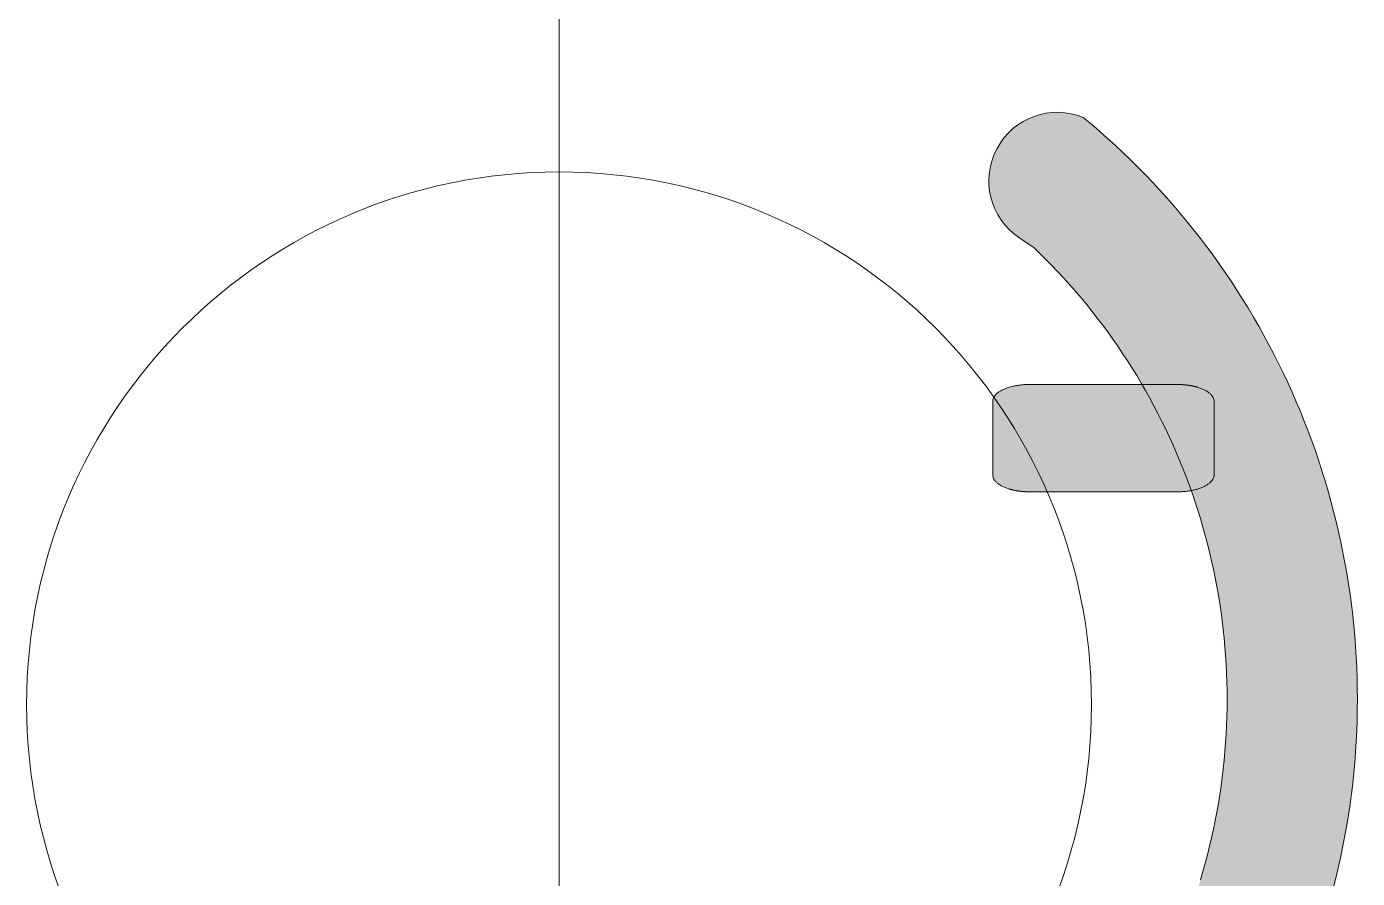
# Model space of a CAD drawing. Header units: metres. Extents: x 512 to 829, y -209 to 245.
# Drawn here: x 728.729 to 729.24, y -78.041 to -77.714 of the extents above; entities that cross this region are included whole.
import ezdxf

# ---------------------------------------------------------------- set-up
doc = ezdxf.new("R2010")
doc.units = ezdxf.units.M
doc.header["$LTSCALE"] = 0.508
doc.layers.add('None', color=7, linetype='Continuous', lineweight=5)

msp = doc.modelspace()

# ---------------------------------------------------------------- hatches: boundary and pattern name
at = {"layer": 'None', "linetype": 'Continuous', "lineweight": 0}
h = msp.add_hatch(color=253, dxfattribs=at)
edge = h.paths.add_edge_path()
edge.add_arc((729.1245898182174, -77.77331993848247), 0.02631001257015486, 151.7176080550718, 235.6582726372454, ccw=False)
edge.add_arc((729.1245866397264, -77.77332192253186), 0.02630815379662796, 67.76075311907522, 151.7105229499708, ccw=False)
edge.add_line((729.1345436158067, -77.74897079147968), (729.1376486158067, -77.75157179147969))
edge.add_line((729.1376486158067, -77.7515717914797), (729.1407176158067, -77.75421579147971))
edge.add_line((729.1407176158067, -77.75421579147962), (729.1437466158067, -77.75690079147962))
edge.add_line((729.1437466158067, -77.75690079147967), (729.1467326158066, -77.75962279147966))
edge.add_line((729.1467326158066, -77.75962279147961), (729.1496896158067, -77.76239279147961))
edge.add_line((729.1496896158067, -77.76239279147967), (729.1526066158067, -77.76520579147967))
edge.add_line((729.1526066158067, -77.76520579147962), (729.1554786158067, -77.76805279147962))
edge.add_line((729.1554786158067, -77.7680527914797), (729.1583156158067, -77.77094479147969))
edge.add_line((729.1583156158067, -77.77094479147968), (729.1611086158067, -77.77387379147967))
edge.add_line((729.1611086158066, -77.77387379147967), (729.1638566158066, -77.77683579147967))
edge.add_line((729.1638566158067, -77.7768357914797), (729.1665706158067, -77.7798447914797))
edge.add_line((729.1665706158067, -77.77984479147972), (729.1692426158066, -77.7828927914797))
edge.add_line((729.1692426158066, -77.78289279147964), (729.1718656158066, -77.78596879147963))
edge.add_line((729.1718656158066, -77.7859687914796), (729.1744476158066, -77.78908579147961))
edge.add_line((729.1744476158067, -77.78908579147969), (729.1769886158066, -77.79224079147971))
edge.add_line((729.1769886158066, -77.79224079147968), (729.1794856158066, -77.79543279147968))
edge.add_line((729.1794856158067, -77.7954327914797), (729.1819306158067, -77.7986497914797))
edge.add_line((729.1819306158067, -77.79864979147965), (729.1843366158066, -77.80190679147964))
edge.add_line((729.1843366158066, -77.80190679147961), (729.1866976158066, -77.80520079147962))
edge.add_line((729.1866976158067, -77.8052007914797), (729.1890126158066, -77.8085257914797))
edge.add_line((729.1890126158066, -77.80852579147961), (729.1912776158066, -77.8118817914796))
edge.add_line((729.1912776158067, -77.81188179147966), (729.1934946158067, -77.81526479147966))
edge.add_line((729.1934946158067, -77.81526479147965), (729.1956656158067, -77.81868079147966))
edge.add_line((729.1956656158067, -77.81868079147966), (729.1977866158066, -77.82212179147966))
edge.add_line((729.1977866158066, -77.82212179147962), (729.1998656158066, -77.82560479147962))
edge.add_line((729.1998656158066, -77.82560479147969), (729.2018896158066, -77.82910679147969))
edge.add_line((729.2018896158066, -77.8291067914796), (729.2038686158066, -77.8326407914796))
edge.add_line((729.2038686158066, -77.83264079147966), (729.2057976158067, -77.83620679147967))
edge.add_line((729.2057976158067, -77.83620679147964), (729.2076716158067, -77.83978679147964))
edge.add_line((729.2076716158067, -77.8397867914797), (729.2094966158066, -77.84339479147968))
edge.add_line((729.2094966158066, -77.84339479147968), (729.2112756158066, -77.8470367914797))
edge.add_line((729.2112756158067, -77.8470367914797), (729.2130016158067, -77.8507017914797))
edge.add_line((729.2130016158067, -77.85070179147965), (729.2146756158066, -77.85438579147966))
edge.add_line((729.2146756158066, -77.85438579147967), (729.2162956158066, -77.85809179147967))
edge.add_line((729.2162956158066, -77.85809179147964), (729.2178656158067, -77.86181979147963))
edge.add_line((729.2178656158067, -77.86181979147966), (729.2193876158067, -77.86558179147966))
edge.add_line((729.2193876158067, -77.86558179147971), (729.2208526158067, -77.8693567914797))
edge.add_line((729.2208526158066, -77.86935679147962), (729.2222636158066, -77.87314579147963))
edge.add_line((729.2222636158067, -77.87314579147971), (729.2236246158067, -77.87696279147971))
edge.add_line((729.2236246158067, -77.87696279147963), (729.2249316158067, -77.88079679147964))
edge.add_line((729.2249316158067, -77.88079679147961), (729.2261806158067, -77.88463979147961))
edge.add_line((729.2261806158067, -77.88463979147969), (729.2273816158067, -77.88851079147969))
edge.add_line((729.2273816158066, -77.88851079147969), (729.2285246158066, -77.89239479147969))
edge.add_line((729.2285246158067, -77.89239479147966), (729.2296146158067, -77.89629079147966))
edge.add_line((729.2296146158067, -77.89629079147971), (729.2306506158067, -77.90020979147971))
edge.add_line((729.2306506158067, -77.90020979147971), (729.2316296158067, -77.90413079147972))
edge.add_line((729.2316296158067, -77.9041307914797), (729.2325546158067, -77.9080697914797))
edge.add_line((729.2325546158066, -77.90806979147965), (729.2334266158066, -77.91202879147966))
edge.add_line((729.2334266158067, -77.91202879147966), (729.2342396158067, -77.91598779147967))
edge.add_line((729.2342396158067, -77.91598779147967), (729.2349996158067, -77.91996379147966))
edge.add_line((729.2349996158066, -77.91996379147963), (729.2357046158066, -77.92395779147964))
edge.add_line((729.2357046158066, -77.92395779147967), (729.2363516158066, -77.92794979147966))
edge.add_line((729.2363516158066, -77.9279497914797), (729.2369446158066, -77.9319567914797))
edge.add_line((729.2369446158067, -77.9319567914797), (729.2374796158067, -77.93596679147971))
edge.add_line((729.2374796158067, -77.9359667914797), (729.2379606158067, -77.93999079147969))
edge.add_line((729.2379606158066, -77.93999079147966), (729.2383836158066, -77.94401979147966))
edge.add_line((729.2383836158067, -77.94401979147972), (729.2387516158067, -77.94804879147972))
edge.add_line((729.2387516158067, -77.94804879147966), (729.2390616158067, -77.95208179147966))
edge.add_line((729.2390616158067, -77.95208179147971), (729.2393166158067, -77.9561267914797))
edge.add_line((729.2393166158066, -77.95612679147962), (729.2395136158066, -77.96017379147963))
edge.add_line((729.2395136158067, -77.96017379147963), (729.2396546158067, -77.96420779147962))
edge.add_line((729.2396546158067, -77.96420779147968), (729.2397406158067, -77.96825779147969))
edge.add_line((729.2397406158067, -77.96825779147969), (729.2397686158067, -77.97230879147968))
edge.add_line((729.2397686158066, -77.97230879147969), (729.2397406158066, -77.9763597914797))
edge.add_line((729.2397406158067, -77.9763597914797), (729.2396546158067, -77.98040879147969))
edge.add_line((729.2396546158067, -77.9804087914797), (729.2395136158067, -77.9844437914797))
edge.add_line((729.2395136158067, -77.98444379147963), (729.2393166158067, -77.98849079147965))
edge.add_line((729.2393166158066, -77.98849079147965), (729.2390616158066, -77.99253379147964))
edge.add_line((729.2390616158067, -77.99253379147967), (729.2387516158067, -77.99656879147967))
edge.add_line((729.2387516158067, -77.99656879147972), (729.2383836158067, -78.00059779147972))
edge.add_line((729.2383836158067, -78.00059779147966), (729.2379606158067, -78.00462379147967))
edge.add_line((729.2379606158066, -78.00462379147973), (729.2374806158066, -78.00864979147971))
edge.add_line((729.2374806158067, -78.00864979147968), (729.2369436158067, -78.0126637914797))
edge.add_line((729.2369436158067, -78.01266379147967), (729.2363526158067, -78.01665879147967))
edge.add_line((729.2363526158067, -78.0166587914797), (729.2357056158068, -78.0206557914797))
edge.add_line((729.2357056158066, -78.02065579147973), (729.2349996158066, -78.02465279147972))
edge.add_line((729.2349996158066, -78.02465279147964), (729.2342396158066, -78.02862979147966))
edge.add_line((729.2342396158067, -78.02862979147972), (729.2334256158067, -78.03258979147971))
edge.add_line((729.2334256158067, -78.03258979147961), (729.2325566158067, -78.03653879147961))
edge.add_line((729.2325566158066, -78.03653879147964), (729.2316306158067, -78.04048679147962))
edge.add_line((729.2316306158067, -78.04048679147968), (729.2306486158067, -78.04441579147968))
edge.add_line((729.2306486158067, -78.04441579147965), (729.2296146158067, -78.04832579147966))
edge.add_line((729.2296146158067, -78.04832579147967), (729.2285246158067, -78.05222179147968))
edge.add_line((729.2285246158067, -78.05222179147972), (729.2273816158067, -78.05610579147972))
edge.add_line((729.2273816158066, -78.0561057914797), (729.2261806158066, -78.0599767914797))
edge.add_line((729.2261806158067, -78.0599767914797), (729.2249316158067, -78.0638197914797))
edge.add_line((729.2249316158067, -78.06381979147966), (729.2236246158067, -78.06765379147967))
edge.add_line((729.2236246158067, -78.06765379147964), (729.2222656158067, -78.07146679147964))
edge.add_line((729.2222656158067, -78.07146679147968), (729.2208536158067, -78.07525979147968))
edge.add_line((729.2208536158066, -78.07525979147965), (729.2193856158066, -78.07903979147966))
edge.add_line((729.2193856158067, -78.07903979147966), (729.2178686158067, -78.08278879147966))
edge.add_line((729.2178686158067, -78.08278879147963), (729.2163006158066, -78.08651479147963))
edge.add_line((729.2163006158066, -78.08651479147966), (729.2146776158066, -78.09022679147967))
edge.add_line((729.2146776158066, -78.09022679147972), (729.2130036158067, -78.09391079147971))
edge.add_line((729.2130036158067, -78.09391079147963), (729.2112776158067, -78.09757579147964))
edge.add_line((729.2112776158067, -78.0975757914797), (729.2094976158066, -78.10121879147971))
edge.add_line((729.2094976158066, -78.10121879147971), (729.2076756158067, -78.1048227914797))
edge.add_line((729.2076756158067, -78.1048227914797), (729.2057956158067, -78.1084147914797))
edge.add_line((729.2057956158067, -78.10841479147973), (729.2038636158067, -78.11198279147973))
edge.add_line((729.2038636158067, -78.1119827914797), (729.2018896158066, -78.11550879147968))
edge.add_line((729.2018896158066, -78.11550879147967), (729.1998686158066, -78.11900479147968))
edge.add_line((729.1998686158066, -78.11900479147971), (729.1977906158066, -78.1224877914797))
edge.add_line((729.1977906158066, -78.12248779147967), (729.1956666158067, -78.12593479147966))
edge.add_line((729.1956666158067, -78.12593479147961), (729.1934956158067, -78.12935079147961))
edge.add_line((729.1934956158067, -78.12935079147962), (729.1912756158067, -78.13273879147962))
edge.add_line((729.1912756158067, -78.13273879147971), (729.1890096158068, -78.13609379147972))
edge.add_line((729.1890096158066, -78.13609379147965), (729.1866986158067, -78.13941279147964))
edge.add_line((729.1866986158067, -78.13941279147969), (729.1843416158067, -78.14270179147968))
edge.add_line((729.1843416158067, -78.14270179147968), (729.1819366158068, -78.1459587914797))
edge.add_line((729.1819366158066, -78.14595879147964), (729.1794886158067, -78.14917979147964))
edge.add_line((729.1794886158067, -78.1491797914797), (729.1769886158066, -78.1523757914797))
edge.add_line((729.1769886158066, -78.1523757914797), (729.1744516158067, -78.1555247914797))
edge.add_line((729.1744516158067, -78.1555247914797), (729.1718726158067, -78.1586387914797))
edge.add_line((729.1718726158067, -78.15863879147969), (729.1692426158068, -78.16172379147969))
edge.add_line((729.1692426158066, -78.16172379147963), (729.1665746158067, -78.16476679147964))
edge.add_line((729.1665746158067, -78.16476679147968), (729.1638636158067, -78.16777179147967))
edge.add_line((729.1638636158067, -78.16777179147971), (729.1611106158067, -78.17073979147972))
edge.add_line((729.1611106158067, -78.17073979147972), (729.1583166158067, -78.17366979147971))
edge.add_line((729.1583166158066, -78.17366979147971), (729.1554796158066, -78.17656179147971))
edge.add_line((729.1554796158066, -78.17656179147968), (729.1526076158066, -78.17940879147969))
edge.add_line((729.1526076158067, -78.17940879147966), (729.1496906158067, -78.18222179147966))
edge.add_line((729.1496906158067, -78.18222179147972), (729.1467336158066, -78.18499179147972))
edge.add_line((729.1467336158066, -78.18499179147966), (729.1437516158067, -78.18771079147966))
edge.add_line((729.1437516158067, -78.18771079147962), (729.1407196158067, -78.19039879147962))
edge.add_line((729.1407196158067, -78.19039879147965), (729.1376476158067, -78.19304479147965))
edge.add_line((729.1376476158066, -78.19304479147968), (729.1345496158066, -78.19563979147968))
edge.add_arc((729.1245922515816, -78.17128974235288), 0.02630729926823645, -151.71219724950163, -67.75907881953901, ccw=False)
edge.add_arc((729.1245924662817, -78.17128982811039), 0.02630744768849696, 124.33670262318171, 208.287416684488, ccw=False)
edge.add_line((729.1097536158067, -78.14956679147963), (729.1157246158067, -78.14618479147961))
edge.add_line((729.1157246158067, -78.14618479147964), (729.1150106158067, -78.14619679147964))
edge.add_line((729.1150106158067, -78.14619679147961), (729.1152436158067, -78.1459787914796))
edge.add_line((729.1152436158067, -78.1459787914797), (729.1176516158066, -78.14365679147971))
edge.add_line((729.1176516158066, -78.14365679147966), (729.1200306158066, -78.14129779147966))
edge.add_line((729.1200306158066, -78.1412977914797), (729.1223756158066, -78.13890779147968))
edge.add_line((729.1223756158066, -78.13890779147971), (729.1246876158066, -78.13648379147972))
edge.add_line((729.1246876158067, -78.13648379147969), (729.1269706158067, -78.1340227914797))
edge.add_line((729.1269706158066, -78.13402279147965), (729.1292126158066, -78.13153779147964))
edge.add_line((729.1292126158066, -78.13153779147967), (729.1314176158066, -78.12902179147967))
edge.add_line((729.1314176158066, -78.12902179147966), (729.1335916158066, -78.12647179147967))
edge.add_line((729.1335916158066, -78.12647179147973), (729.1357276158066, -78.12389279147973))
edge.add_line((729.1357276158067, -78.12389279147965), (729.1378276158067, -78.12128679147965))
edge.add_line((729.1378276158067, -78.12128679147963), (729.1398916158067, -78.11864779147962))
edge.add_line((729.1398916158066, -78.1186477914797), (729.1419196158066, -78.1159797914797))
edge.add_line((729.1419196158066, -78.11597979147973), (729.1439076158066, -78.11328779147972))
edge.add_line((729.1439076158067, -78.1132877914797), (729.1458596158067, -78.1105637914797))
edge.add_line((729.1458596158067, -78.11056379147965), (729.1477736158067, -78.10781379147966))
edge.add_line((729.1477736158066, -78.10781379147966), (729.1496456158067, -78.10504279147966))
edge.add_line((729.1496456158067, -78.10504279147972), (729.1514836158067, -78.10223779147971))
edge.add_line((729.1514836158067, -78.10223779147964), (729.1532816158067, -78.09940879147965))
edge.add_line((729.1532816158067, -78.09940879147962), (729.1550356158067, -78.09656279147961))
edge.add_line((729.1550356158067, -78.09656279147964), (729.1567536158067, -78.09368279147965))
edge.add_line((729.1567536158067, -78.09368279147964), (729.1584296158067, -78.09078279147963))
edge.add_line((729.1584296158067, -78.09078279147968), (729.1600636158066, -78.08786479147967))
edge.add_line((729.1600636158066, -78.08786479147966), (729.1616596158066, -78.08491679147967))
edge.add_line((729.1616596158067, -78.08491679147971), (729.1632126158066, -78.08194979147973))
edge.add_line((729.1632126158066, -78.0819497914797), (729.1647226158066, -78.0789637914797))
edge.add_line((729.1647226158067, -78.07896379147962), (729.1661956158067, -78.07594779147962))
edge.add_line((729.1661956158066, -78.07594779147962), (729.1676236158066, -78.07291579147962))
edge.add_line((729.1676236158066, -78.07291579147966), (729.1690086158067, -78.06986779147967))
edge.add_line((729.1690086158067, -78.06986779147962), (729.1703496158067, -78.06680179147962))
edge.add_line((729.1703496158067, -78.06680179147963), (729.1716486158067, -78.06371379147964))
edge.add_line((729.1716486158067, -78.0637137914797), (729.1729046158067, -78.06061079147969))
edge.add_line((729.1729046158066, -78.06061079147969), (729.1741176158066, -78.05748679147968))
edge.add_line((729.1741176158066, -78.05748679147962), (729.1752846158066, -78.05435079147962))
edge.add_line((729.1752846158066, -78.05435079147969), (729.1764106158066, -78.05119279147969))
edge.add_line((729.1764106158066, -78.0511927914797), (729.1774906158066, -78.0480247914797))
edge.add_line((729.1774906158066, -78.04802479147963), (729.1785256158066, -78.04484079147964))
edge.add_line((729.1785256158066, -78.04484079147971), (729.1795186158066, -78.04163879147971))
edge.add_line((729.1795186158066, -78.04163879147961), (729.1804636158066, -78.03842779147962))
edge.add_line((729.1804636158066, -78.03842779147965), (729.1813676158066, -78.03519779147965))
edge.add_line((729.1813676158067, -78.03519779147962), (729.1822236158067, -78.03196179147962))
edge.add_line((729.1822236158066, -78.03196179147972), (729.1830346158066, -78.02871579147973))
edge.add_line((729.1830346158067, -78.02871579147961), (729.1837986158067, -78.0254567914796))
edge.add_line((729.1837986158066, -78.02545679147966), (729.1845196158066, -78.02218279147966))
edge.add_line((729.1845196158067, -78.02218279147962), (729.1851936158067, -78.0189027914796))
edge.add_line((729.1851936158066, -78.0189027914796), (729.1858226158066, -78.01561179147961))
edge.add_line((729.1858226158066, -78.01561179147961), (729.1864056158066, -78.01231179147962))
edge.add_line((729.1864056158066, -78.01231179147965), (729.1869406158066, -78.00900479147964))
edge.add_line((729.1869406158066, -78.0090047914797), (729.1874316158066, -78.0056897914797))
edge.add_line((729.1874316158066, -78.00568979147965), (729.1878746158067, -78.00237479147965))
edge.add_line((729.1878746158067, -78.00237479147961), (729.1882706158067, -77.99905179147962))
edge.add_line((729.1882706158067, -77.9990517914797), (729.1886216158067, -77.99571079147972))
edge.add_line((729.1886216158067, -77.99571079147972), (729.1889266158067, -77.99237979147972))
edge.add_line((729.1889266158066, -77.99237979147972), (729.1891826158067, -77.98904479147971))
edge.add_line((729.1891826158067, -77.98904479147961), (729.1893936158067, -77.98570179147961))
edge.add_line((729.1893936158067, -77.98570179147964), (729.1895556158067, -77.98235479147965))
edge.add_line((729.1895556158066, -77.98235479147968), (729.1896736158067, -77.9790047914797))
edge.add_line((729.1896736158067, -77.97900479147972), (729.1897446158067, -77.97565579147972))
edge.add_line((729.1897446158066, -77.97565579147965), (729.1897676158067, -77.97230879147965))
edge.add_line((729.1897676158067, -77.97230879147969), (729.1897446158066, -77.9689617914797))
edge.add_line((729.1897446158066, -77.96896179147961), (729.1896736158066, -77.9656117914796))
edge.add_line((729.1896736158067, -77.96561179147966), (729.1895556158066, -77.96226279147966))
edge.add_line((729.1895556158066, -77.9622627914797), (729.1893936158066, -77.95891579147971))
edge.add_line((729.1893936158067, -77.95891579147963), (729.1891826158067, -77.95557079147963))
edge.add_line((729.1891826158067, -77.95557079147966), (729.1889266158066, -77.95223879147966))
edge.add_line((729.1889266158066, -77.95223879147966), (729.1886216158066, -77.94890479147966))
edge.add_line((729.1886216158067, -77.94890479147966), (729.1882716158067, -77.94556879147967))
edge.add_line((729.1882716158067, -77.94556879147967), (729.1878736158067, -77.94224079147966))
edge.add_line((729.1878736158067, -77.94224079147966), (729.1874306158066, -77.93892279147965))
edge.add_line((729.1874306158066, -77.93892279147963), (729.1869406158066, -77.93560979147964))
edge.add_line((729.1869406158066, -77.93560979147969), (729.1864046158066, -77.9323037914797))
edge.add_line((729.1864046158066, -77.93230379147963), (729.1858226158066, -77.92900379147963))
edge.add_line((729.1858226158066, -77.92900379147966), (729.1851926158066, -77.92571079147964))
edge.add_line((729.1851926158066, -77.92571079147967), (729.1845206158066, -77.92243579147967))
edge.add_line((729.1845206158067, -77.92243579147964), (729.1837996158067, -77.91916279147964))
edge.add_line((729.1837996158067, -77.91916279147972), (729.1830336158067, -77.91590279147971))
edge.add_line((729.1830336158066, -77.91590279147965), (729.1822236158066, -77.91265579147966))
edge.add_line((729.1822236158066, -77.91265579147966), (729.1813666158066, -77.90941679147966))
edge.add_line((729.1813666158066, -77.90941679147966), (729.1804636158066, -77.90618879147965))
edge.add_line((729.1804636158066, -77.90618879147962), (729.1795186158066, -77.90297779147963))
edge.add_line((729.1795186158066, -77.90297779147966), (729.1785256158066, -77.89977579147966))
edge.add_line((729.1785256158066, -77.89977579147967), (729.1774906158066, -77.89659179147968))
edge.add_line((729.1774906158066, -77.89659179147964), (729.1764116158066, -77.89342679147963))
edge.add_line((729.1764116158066, -77.89342679147967), (729.1752856158066, -77.89026779147967))
edge.add_line((729.1752856158066, -77.89026779147969), (729.1741156158066, -77.88712679147969))
edge.add_line((729.1741156158066, -77.88712679147966), (729.1729036158066, -77.88400379147967))
edge.add_line((729.1729036158067, -77.8840037914797), (729.1716476158067, -77.88089979147969))
edge.add_line((729.1716476158067, -77.88089979147969), (729.1703466158067, -77.8778087914797))
edge.add_line((729.1703466158067, -77.87780879147965), (729.1690056158067, -77.87474279147966))
edge.add_line((729.1690056158067, -77.87474279147966), (729.1676216158066, -77.87169679147966))
edge.add_line((729.1676216158066, -77.87169679147962), (729.1661926158066, -77.86866179147961))
edge.add_line((729.1661926158066, -77.86866179147967), (729.1647226158066, -77.86565279147966))
edge.add_line((729.1647226158067, -77.86565279147965), (729.1632116158066, -77.86266579147966))
edge.add_line((729.1632116158066, -77.86266579147969), (729.1616576158066, -77.85969679147969))
edge.add_line((729.1616576158067, -77.85969679147968), (729.1600646158067, -77.85675179147967))
edge.add_line((729.1600646158066, -77.85675179147961), (729.1584296158067, -77.85383279147962))
edge.add_line((729.1584296158067, -77.8538327914797), (729.1567516158067, -77.8509287914797))
edge.add_line((729.1567516158067, -77.85092879147965), (729.1550356158067, -77.84805479147965))
edge.add_line((729.1550356158067, -77.84805479147963), (729.1532826158067, -77.84520979147962))
edge.add_line((729.1532826158067, -77.84520979147965), (729.1514836158067, -77.84237879147966))
edge.add_line((729.1514836158067, -77.84237879147963), (729.1496436158067, -77.83957179147963))
edge.add_line((729.1496436158067, -77.83957179147967), (729.1477716158066, -77.83679779147967))
edge.add_line((729.1477716158066, -77.83679779147963), (729.1458596158067, -77.83405079147963))
edge.add_line((729.1458596158067, -77.83405079147963), (729.1439066158067, -77.83132679147963))
edge.add_line((729.1439066158067, -77.83132679147968), (729.1419166158067, -77.82863279147969))
edge.add_line((729.1419166158066, -77.82863279147966), (729.1398886158066, -77.82596479147966))
edge.add_line((729.1398886158066, -77.82596479147969), (729.1378256158066, -77.82332679147969))
edge.add_line((729.1378256158066, -77.82332679147964), (729.1357226158066, -77.82071679147964))
edge.add_line((729.1357226158067, -77.82071679147964), (729.1335886158067, -77.81813979147964))
edge.add_line((729.1335886158066, -77.81813979147967), (729.1314186158066, -77.81559579147967))
edge.add_line((729.1314186158066, -77.81559579147961), (729.1292056158067, -77.81307079147962))
edge.add_line((729.1292056158067, -77.81307079147962), (729.1269636158066, -77.81058479147961))
edge.add_line((729.1269636158066, -77.81058479147964), (729.1246866158066, -77.80813079147964))
edge.add_line((729.1246866158067, -77.8081307914797), (729.1223746158067, -77.80570679147971))
edge.add_line((729.1223746158066, -77.80570679147968), (729.1200296158066, -77.80331679147969))
edge.add_line((729.1200296158066, -77.80331679147969), (729.1176506158066, -77.80095779147968))
edge.add_line((729.1176506158066, -77.80095779147962), (729.1156956158067, -77.79907279147963))
edge.add_line((729.1156956158067, -77.7990727914796), (729.1097476158067, -77.7950437914796))
edge.add_line((729.1097476158067, -77.79504379147966), (729.1097476158067, -77.79504379147966))
for color, points in [(9, [(729.1353446158066, -77.75964079147968), (729.1368328970567, -77.76150114304221), (729.1382977408067, -77.76333219772971), (729.1397391470566, -77.76513395554218), (729.1411571158067, -77.76690641647963), (729.1425516470566, -77.76864958054216), (729.1439227408066, -77.77036344772966), (729.1452703970567, -77.77204801804214), (729.1465946158066, -77.7737032914797), (729.1478953970567, -77.77532926804213), (729.1491727408066, -77.77692594772964), (729.1504266470566, -77.77849333054212), (729.1516571158066, -77.78003141647969), (729.1528641470567, -77.78154020554211), (729.1540477408066, -77.78301969772963), (729.1552078970567, -77.78446989304211), (729.1563446158067, -77.78589079147969), (729.1574578970567, -77.78728239304212), (729.1585477408066, -77.78864469772964), (729.1596141470567, -77.78997770554213), (729.1606571158067, -77.7912814164797), (729.1616766470567, -77.79255583054214), (729.1626727408067, -77.79380094772966), (729.1636453970567, -77.79501676804216), (729.1645946158067, -77.79620329147963), (729.1655203970566, -77.79736051804218), (729.1664227408066, -77.79848844772971), (729.1673016470567, -77.79958708054221), (729.1681571158067, -77.80065641647968), (729.1689891470567, -77.80169645554213), (729.1697977408066, -77.80270719772966), (729.1705828970566, -77.80368864304216), (729.1713446158067, -77.80464079147964), (729.1720828970566, -77.8055636430422), (729.1727977408067, -77.80645719772963), (729.1734891470567, -77.80732145554214), (729.1741571158067, -77.80815641647962), (729.1748016470567, -77.80896208054219), (729.1754227408067, -77.80973844772961), (729.1760203970566, -77.81048551804213), (729.1765946158066, -77.81120329147961), (729.1771453970566, -77.81189176804219), (729.1776727408067, -77.81255094772962), (729.1781766470567, -77.81318083054214), (729.1786571158067, -77.81378141647963), (729.1791141470567, -77.8143527055422), (729.1795477408067, -77.81489469772964), (729.1799578970566, -77.81540739304216), (729.1803446158067, -77.81589079147966), (729.1807078970567, -77.81634489304213), (729.1810477408067, -77.81676969772968), (729.1813641470567, -77.81716520554221), (729.1816571158066, -77.81753141647971), (729.1819266470567, -77.81786833054218), (729.1821727408067, -77.81817594772963), (729.1823953970567, -77.81845426804216), (729.1825946158067, -77.81870329147966), (729.1827703970566, -77.81892301804214), (729.1829227408067, -77.8191134477297), (729.1830516470567, -77.81927458054213), (729.1831571158067, -77.81940641647964), (729.1832391470566, -77.81950895554212), (729.1832977408067, -77.81958219772969), (729.1833328970566, -77.81962614304211), (729.1833446158066, -77.81964079147963), (729.1833494986191, -77.81965275437028), (729.1833641470566, -77.81968864304213), (729.1833885611192, -77.81974845749528), (729.1834227408067, -77.81983219772962), (729.1834666861191, -77.81993986374528), (729.1835203970567, -77.82007145554212), (729.1835838736191, -77.82022697312027), (729.1836571158067, -77.82040641647961), (729.1837401236191, -77.82060978562026), (729.1838328970566, -77.8208370805421), (729.1839354361191, -77.82108830124525), (729.1840477408067, -77.82136344772971), (729.1841698111192, -77.82166251999524), (729.1843016470566, -77.8219855180422), (729.1844432486191, -77.82233244187023), (729.1845946158066, -77.82270329147968), (729.1847557486192, -77.82309806687033), (729.1849266470566, -77.82351676804217), (729.1851073111192, -77.82395939499531), (729.1852977408066, -77.82442594772965), (729.1854979361192, -77.8249164262453), (729.1857078970567, -77.82543083054213), (729.1859276236191, -77.82596916062028), (729.1861571158066, -77.82653141647961), (729.1863963736191, -77.82711759812025), (729.1866453970566, -77.8277277055422), (729.1869041861191, -77.82836173874523), (729.1871727408067, -77.82901969772968), (729.1874510611192, -77.82970158249532), (729.1877391470566, -77.83040739304215), (729.1880369986192, -77.83113712937029), (729.1883446158066, -77.83189079147962), (729.1886619986192, -77.83266837937026), (729.1889891470566, -77.8334698930422), (729.1893260611191, -77.83429533249523), (729.1896727408066, -77.83514469772967), (729.1900291861192, -77.83601798874531), (729.1903953970567, -77.83691520554214), (729.1907713736191, -77.83783634812028), (729.1911571158066, -77.8387814164796), (729.1915526236191, -77.83975041062024), (729.1919578970567, -77.84074333054218), (729.1923729361191, -77.84176017624532), (729.1927977408067, -77.84280094772964), (729.1932323111191, -77.84386564499528), (729.1936766470567, -77.84495426804222), (729.1941307486192, -77.84606681687023), (729.1945946158066, -77.84720329147967), (729.1950682486191, -77.8483636918703), (729.1955516470566, -77.84954801804213), (729.1960448111191, -77.85075626999526), (729.1965477408066, -77.8519884477297), (729.1970604361192, -77.85324455124533), (729.1975828970567, -77.85452458054215), (729.1981151236191, -77.85582853562028), (729.1986571158067, -77.85715641647971), (729.1992088736191, -77.85850822312034), (729.1997703970567, -77.85988395554216), (729.2003416861191, -77.86128361374529), (729.2009227408066, -77.86270719772972), (729.2015135611191, -77.86415470749523), (729.2021141470567, -77.86562614304216), (729.2027244986192, -77.86712150437029), (729.2033446158066, -77.8686407914796), (729.203966734459, -77.8701672464357), (729.204583090416, -77.87168411130392), (729.2051936836777, -77.87319138608416), (729.2057985142442, -77.87468907077653), (729.2063975821153, -77.87617716538102), (729.206990887291, -77.87765566989765), (729.2075784297715, -77.87912458432629), (729.2081602095567, -77.88058390866718), (729.2087362266465, -77.88203364292008), (729.209306481041, -77.88347378708511), (729.2098709727403, -77.88490434116227), (729.2104297017441, -77.88632530515156), (729.2109826680528, -77.88773667905286), (729.211529871666, -77.88913846286641), (729.212071312584, -77.89053065659198), (729.2126069908066, -77.89191326022967), (729.2131369063341, -77.8932862737795), (729.213661059166, -77.89464969724133), (729.2141794493027, -77.89600353061542), (729.2146920767442, -77.89734777390152), (729.2151989414903, -77.89868242709974), (729.215700043541, -77.9000074902101), (729.2161953828966, -77.90132296323259), (729.2166849595567, -77.9026288461672), (729.2171687735215, -77.90392513901384), (729.217646824791, -77.9052118417726), (729.2181191133652, -77.90648895444349), (729.2185856392441, -77.90775647702651), (729.2190464024277, -77.90901440952166), (729.2195014029161, -77.91026275192894), (729.219950640709, -77.91150150424824), (729.2203941158067, -77.91273066647966), (729.220831828209, -77.91395023862322), (729.2212637779161, -77.9151602206789), (729.2216899649278, -77.91636061264671), (729.2221103892441, -77.91755141452654), (729.2225250508652, -77.9187326263185), (729.222933949791, -77.91990424802259), (729.2233370860215, -77.92106627963881), (729.2237344595567, -77.92221872116716), (729.2241260703966, -77.92336157260763), (729.224511918541, -77.92449483396013), (729.2248920039902, -77.92561850522475), (729.2252663267442, -77.9267325864015), (729.2256348868027, -77.92783707749038), (729.225997684166, -77.92893197849139), (729.226354718834, -77.93001728940442), (729.2267059908066, -77.93109301022969), (729.227051500084, -77.93215914096697), (729.227391246666, -77.93321568161639), (729.2277252305528, -77.93426263217793), (729.2280534517441, -77.9352999926515), (729.2283759102403, -77.9363277630373), (729.228692606041, -77.93734594333512), (729.2290035391466, -77.93835453354507), (729.2293087095567, -77.93935353366714), (729.2296081172715, -77.94034294370135), (729.2299017622911, -77.94132276364769), (729.2301896446153, -77.94229299350604), (729.2304717642442, -77.94325363327653), (729.2307481211777, -77.94420468295914), (729.231018715416, -77.94514614255388), (729.231283546959, -77.94607801206075), (729.2315426158067, -77.94700029147964), (729.2317923445664, -77.94790960727562), (729.2320291558457, -77.94880258591331), (729.2322530496446, -77.94967922739272), (729.2324640259629, -77.95053953171407), (729.2326620848008, -77.95138349887714), (729.2328472261582, -77.95221112888203), (729.2330194500352, -77.95302242172863), (729.2331787564317, -77.95381737741718), (729.2333251453476, -77.95459599594744), (729.2334586167832, -77.95535827731953), (729.2335791707383, -77.95610422153334), (729.233686807213, -77.95683382858908), (729.233781526207, -77.95754709848654), (729.2338633277208, -77.95824403122572), (729.2339322117539, -77.95892462680683), (729.2339881783066, -77.95958888522966), (729.234031227379, -77.96023680649432), (729.2340613589707, -77.96086839060081), (729.2340785730821, -77.96148363754901), (729.2340828697129, -77.96208254733904), (729.2340742488633, -77.9626651199709), (729.2340527105332, -77.96323135544446), (729.2340182547227, -77.96378125375998), (729.2339708814317, -77.9643148149172), (729.2339105906602, -77.96483203891614), (729.2338373824082, -77.96533292575702), (729.2337512566758, -77.96581747543962), (729.233652213463, -77.96628568796405), (729.2335402527696, -77.9667375633303), (729.2334153745958, -77.96717310153826), (729.2332775789414, -77.96759230258806), (729.2331268658066, -77.96799516647968), (729.2329632351914, -77.96838169321302), (729.2327866870958, -77.9687518827883), (729.2325972215195, -77.96910573520529), (729.2323948384629, -77.969443250464), (729.2321795379258, -77.96976442856464), (729.2319513199083, -77.97006926950701), (729.2317101844102, -77.9703577732912), (729.2314561314316, -77.97062993991722), (729.2311891609727, -77.97088576938495), (729.2309092730333, -77.97112526169451), (729.2306164676133, -77.9713484168459), (729.2303107447129, -77.971555234839), (729.229992104332, -77.97174571567405), (729.2296605464708, -77.9719198593508), (729.2293160711289, -77.97207766586928), (729.2289586783066, -77.9722191352297), (729.2285883680039, -77.97234426743182), (729.2282051402208, -77.97245306247578), (729.2278089949571, -77.97254552036145), (729.227399932213, -77.97262164108906), (729.2269779519883, -77.97268142465839), (729.2265430542832, -77.97272487106954), (729.2260952390977, -77.97275198032241), (729.2256345064317, -77.97276275241711), (729.2251608562851, -77.97275718735364), (729.2246742886582, -77.97273528513199), (729.2241748035508, -77.97269704575217), (729.2236624009629, -77.97264246921407), (729.2231370808945, -77.97257155551779), (729.2225988433457, -77.97248430466323), (729.2220476883165, -77.9723807166506), (729.2214836158066, -77.9722607914797), (729.220917541832, -77.97212867185078), (729.2203603824082, -77.97198850046402), (729.2198121375352, -77.97184027731953), (729.2192728072129, -77.97168400241719), (729.2187423914414, -77.97151967575701), (729.2182208902207, -77.9713472973391), (729.2177083035508, -77.97116686716322), (729.2172046314316, -77.97097838522961), (729.2167098738634, -77.97078185153828), (729.2162240308458, -77.9705772660891), (729.2157471023789, -77.97036462888195), (729.2152790884629, -77.9701439399172), (729.2148199890977, -77.96991519919447), (729.2143698042833, -77.96967840671402), (729.2139285340196, -77.96943356247573), (729.2134961783066, -77.9691806664797), (729.2130727371446, -77.96891971872572), (729.2126582105332, -77.968650719214), (729.2122525984727, -77.96837366794455), (729.2118559009629, -77.96808856491714), (729.211468118004, -77.967795410132), (729.2110892495957, -77.96749420358901), (729.2107192957383, -77.9671849452883), (729.2103582564316, -77.96686763522962), (729.2100061316758, -77.96654227341321), (729.2096629214707, -77.96620885983907), (729.2093286258164, -77.96586739450697), (729.2090032447129, -77.96551787741714), (729.2086867781602, -77.96516030856947), (729.2083792261582, -77.96479468796406), (729.208080588707, -77.9644210156008), (729.2077908658066, -77.96403929147971), (729.2075100574571, -77.96364951560076), (729.2072381636582, -77.96325168796409), (729.2069751844102, -77.96284580856945), (729.2067211197129, -77.9624318774172), (729.2064759695664, -77.96200989450699), (729.2062397339707, -77.96157985983905), (729.2060124129258, -77.96114177341326), (729.2057940064317, -77.96069563522963), (729.2055845144884, -77.96024144528826), (729.2053839370957, -77.95977920358905), (729.2051922742539, -77.959308910132), (729.2050095259629, -77.9588305649172), (729.2048356922227, -77.95834416794446), (729.2046707730332, -77.9578497192141), (729.2045147683946, -77.95734721872577), (729.2043676783067, -77.95683666647972), (729.2042295027695, -77.95631806247582), (729.2041002417832, -77.95579140671407), (729.2039798953476, -77.95525669919448), (729.2038684634629, -77.95471393991716), (729.2037659461289, -77.95416312888199), (729.2036723433457, -77.95360426608909), (729.2035876551133, -77.95303735153823), (729.2035118814316, -77.95246238522964), (729.2034450223008, -77.95187936716331), (729.2033870777207, -77.95128829733903), (729.2033380476914, -77.95068917575702), (729.2032979322129, -77.95008200241716), (729.2032667312852, -77.94946677731957), (729.2032444449083, -77.94884350046402), (729.2032310730821, -77.94821217185074), (729.2032266158067, -77.94757279147962), (729.1837996158067, -77.87564079147967), (729.1634416158066, -77.83239079147961), (729.1220186158066, -77.7909667914796), (729.1216319952011, -77.79056930026877), (729.1212642583848, -77.79016888913588), (729.1209154053574, -77.78976555808117), (729.1205854361192, -77.78935930710463), (729.1202743506699, -77.78895013620627), (729.1199821490097, -77.78853804538596), (729.1197088311387, -77.78812303464372), (729.1194543970566, -77.78770510397965), (729.1192188467637, -77.78728425339375), (729.1190021802598, -77.78686048288591), (729.118804397545, -77.78643379245625), (729.1186254986192, -77.78600418210465), (729.1184654834824, -77.78557165183122), (729.1183243521348, -77.78513620163596), (729.1182021045762, -77.78469783151877), (729.1180987408067, -77.78425654147964), (729.1180142608262, -77.78381233151867), (729.1179486646348, -77.78336520163589), (729.1179019522324, -77.78291515183128), (729.1178741236191, -77.78246218210461), (729.117865178795, -77.78200629245623), (729.1178751177598, -77.78154748288591), (729.1179039405137, -77.78108575339377), (729.1179516470567, -77.78062110397968), (729.1180182373887, -77.78015353464377), (729.1181037115098, -77.77968304538592), (729.1182080694199, -77.77920963620625), (729.1183313111192, -77.77873330710463), (729.1184734366075, -77.77825405808119), (729.1186344458848, -77.77777188913592), (729.1188143389512, -77.77728680026871), (729.1190131158066, -77.77679879147968), (729.1192307764512, -77.7763078627687), (729.1194673208848, -77.7758140141359), (729.1197227491075, -77.77531724558128), (729.1199970611192, -77.77481755710471), (729.1202902569199, -77.7743149487062), (729.1206023365098, -77.77380942038587), (729.1209332998887, -77.77330097214372), (729.1212831470566, -77.77278960397962), (729.1216518780137, -77.7722753158937), (729.1220394927598, -77.77175810788594), (729.122445991295, -77.77123797995625), (729.1228713736192, -77.77071493210462), (729.1233156397325, -77.77018896433117), (729.1237787896348, -77.76966007663589), (729.1242608233262, -77.76912826901867), (729.1247617408067, -77.76859354147962), (729.1252815420762, -77.76805589401874), (729.1258202271348, -77.76751532663593), (729.1263777959824, -77.76697183933118), (729.1269542486192, -77.76642543210471), (729.1275495850449, -77.76587610495619), (729.1281638052598, -77.76532385788596), (729.1287969092637, -77.76476869089367), (729.1294488970567, -77.76421060397968), (729.1301197686387, -77.76364959714374), (729.1308095240098, -77.76308567038586), (729.13151816317, -77.76251882370627), (729.1322456861192, -77.76194905710463), (729.1329920928574, -77.76137637058116), (729.1337573833848, -77.76080076413587), (729.1345415577011, -77.76022223776874)]), (8, [(729.1137546408288, -77.89266532159445), (729.1134110636294, -77.89266336391597), (729.1130676933882, -77.89265749205981), (729.1127247369384, -77.89264770956288), (729.1123824008641, -77.8926340223178), (729.112040891376, -77.89261643856935), (729.1117004141863, -77.8925949689093), (729.111361174386, -77.89256962626996), (729.1110233763205, -77.8925404259171), (729.1106872234666, -77.89250738543979), (729.1103529183101, -77.89247052474025), (729.1100206622241, -77.8924298660221), (729.1096906553472, -77.89238543377678), (729.1093630964632, -77.89233725476834), (729.1090381828812, -77.89228535801817), (729.1087161103172, -77.89222977478687), (729.1083970727757, -77.89217053855577), (729.1080812624327, -77.89210768500652), (729.1077688695207, -77.89204125199979), (729.1074600822136, -77.8919712795522), (729.1071550865132, -77.89189780981269), (729.1068540661375, -77.89182088703672), (729.10655720241, -77.8917405575595), (729.1062646741503, -77.89165686976855), (729.1059766575664, -77.89156987407443), (729.1056933261489, -77.89147962287996), (729.1054148505658, -77.89138617054914), (729.1051413985606, -77.89128957337402), (729.1048731348504, -77.89118988954135), (729.1046102210274, -77.89108717909676), (729.1043528154609, -77.8909815039093), (729.1041010732024, -77.89087292763361), (729.1038551458921, -77.89076151567224), (729.1036151816675, -77.89064733513533), (729.1033813250738, -77.89053045480102), (729.1031537169777, -77.89041094507365), (729.1029324944817, -77.89028887794154), (729.102717790842, -77.89016432693325), (729.102509735388, -77.89003736707366), (729.1023084534446, -77.88990807483867), (729.1021140662565, -77.88977652810911), (729.1019266909152, -77.88964280612379), (729.1017464402887, -77.88950698943177), (729.1015734229533, -77.88936915984402), (729.1014077431279, -77.8892294003839), (729.101249500612, -77.88908779523729), (729.101098790725, -77.88894442970172), (729.1009557042489, -77.88879939013555), (729.1008203273736, -77.88865276390482), (729.100692741645, -77.88850463933193), (729.1005730239162, -77.8883551056415), (729.1004612463005, -77.88820425290703), (729.1003574761285, -77.8880521719966), (729.1002617759076, -77.88789895451805), (729.100174203284, -77.88774469276382), (729.1000948110081, -77.8875894796555), (729.1000236469031, -77.88743340868757), (729.0999607538353, -77.88727657387142), (729.0999061696892, -77.88711906967842), (729.0998599273444, -77.88696099098331), (729.0998220546553, -77.88680243300666), (729.0997925744352, -77.88664349125793), (729.0997715044418, -77.88648426147756), (729.099758857367, -77.88632483957986), (729.0997546408288, -77.88616532159449), (729.0997546408288, -77.85798732159446), (729.099758857367, -77.8578278036091), (729.0997715044418, -77.85766838171139), (729.0997925744352, -77.85750915193103), (729.0998220546553, -77.85735021018229), (729.0998599273444, -77.85719165220564), (729.0999061696892, -77.85703357351053), (729.0999607538353, -77.85687606931754), (729.1000236469031, -77.85671923450138), (729.1000948110081, -77.85656316353345), (729.100174203284, -77.85640795042514), (729.1002617759076, -77.8562536886709), (729.1003574761285, -77.85610047119235), (729.1004612463005, -77.85594839028192), (729.1005730239162, -77.85579753754746), (729.100692741645, -77.85564800385703), (729.1008203273736, -77.85549987928414), (729.1009557042489, -77.85535325305341), (729.101098790725, -77.85520821348723), (729.101249500612, -77.85506484795178), (729.1014077431279, -77.85492324280506), (729.1015734229533, -77.85478348334493), (729.1017464402887, -77.85464565375719), (729.1019266909152, -77.85450983706517), (729.1021140662565, -77.85437611507984), (729.1023084534446, -77.85424456835028), (729.102509735388, -77.8541152761153), (729.102717790842, -77.85398831625571), (729.1029324944817, -77.85386376524741), (729.1031537169777, -77.8537416981153), (729.1033813250738, -77.85362218838793), (729.1036151816675, -77.85350530805374), (729.1038551458921, -77.85339112751672), (729.1041010732024, -77.85327971555535), (729.1043528154609, -77.85317113927965), (729.1046102210274, -77.8530654640922), (729.1048731348504, -77.8529627536476), (729.1051413985606, -77.85286306981493), (729.1054148505658, -77.85276647263981), (729.1056933261489, -77.852673020309), (729.1059766575664, -77.85258276911452), (729.1062646741503, -77.8524957734204), (729.10655720241, -77.85241208562945), (729.1068540661375, -77.85233175615224), (729.1071550865132, -77.85225483337626), (729.1074600822136, -77.85218136363676), (729.1077688695207, -77.85211139118917), (729.1080812624327, -77.85204495818243), (729.1083970727757, -77.85198210463318), (729.1087161103172, -77.85192286840208), (729.1090381828812, -77.85186728517078), (729.1093630964632, -77.85181538842062), (729.1096906553472, -77.85176720941217), (729.1100206622241, -77.85172277716686), (729.1103529183101, -77.85168211844871), (729.1106872234666, -77.85164525774928), (729.1110233763205, -77.85161221727185), (729.111361174386, -77.851583016919), (729.1117004141863, -77.85155767427966), (729.112040891376, -77.8515362046196), (729.1123824008641, -77.85151862087116), (729.1127247369384, -77.85150493362607), (729.1130676933882, -77.85149515112914), (729.1134110636294, -77.85148927927298), (729.1137546408288, -77.8514873215945), (729.1707486408287, -77.8514873215945), (729.1710922180281, -77.85148927927298), (729.1714355882693, -77.85149515112914), (729.1717785447191, -77.85150493362607), (729.1721208807934, -77.85151862087116), (729.1724623902816, -77.8515362046196), (729.1728028674711, -77.85155767427966), (729.1731421072714, -77.851583016919), (729.173479905337, -77.85161221727185), (729.1738160581909, -77.85164525774928), (729.1741503633474, -77.85168211844871), (729.1744826194334, -77.85172277716686), (729.1748126263103, -77.85176720941217), (729.1751401851943, -77.85181538842062), (729.1754650987763, -77.85186728517078), (729.1757871713403, -77.85192286840208), (729.1761062088818, -77.85198210463318), (729.1764220192248, -77.85204495818243), (729.1767344121367, -77.85211139118917), (729.1770431994439, -77.85218136363676), (729.1773481951443, -77.85225483337626), (729.17764921552, -77.85233175615224), (729.1779460792475, -77.85241208562945), (729.1782386075072, -77.8524957734204), (729.178526624091, -77.85258276911452), (729.1788099555085, -77.852673020309), (729.1790884310916, -77.85276647263981), (729.1793618830968, -77.85286306981493), (729.1796301468071, -77.8529627536476), (729.1798930606301, -77.8530654640922), (729.1801504661967, -77.85317113927965), (729.180402208455, -77.85327971555535), (729.1806481357654, -77.85339112751672), (729.18088809999, -77.85350530805374), (729.1811219565838, -77.85362218838793), (729.1813495646799, -77.8537416981153), (729.1815707871758, -77.85386376524741), (729.1817854908155, -77.85398831625571), (729.1819935462695, -77.8541152761153), (729.1821948282129, -77.85424456835028), (729.182389215401, -77.85437611507984), (729.1825765907422, -77.85450983706517), (729.1827568413687, -77.85464565375719), (729.1829298587043, -77.85478348334493), (729.1830955385296, -77.85492324280506), (729.1832537810454, -77.85506484795178), (729.1834044909325, -77.85520821348723), (729.1835475774086, -77.85535325305341), (729.1836829542839, -77.85549987928414), (729.1838105400125, -77.85564800385703), (729.1839302577413, -77.85579753754746), (729.184042035357, -77.85594839028192), (729.1841458055289, -77.85610047119235), (729.1842415057499, -77.8562536886709), (729.1843290783735, -77.85640795042514), (729.1844084706493, -77.85656316353345), (729.1844796347544, -77.85671923450138), (729.1845425278221, -77.85687606931754), (729.1845971119683, -77.85703357351053), (729.1846433543132, -77.85719165220564), (729.1846812270021, -77.85735021018229), (729.1847107072223, -77.85750915193103), (729.1847317772156, -77.85766838171139), (729.1847444242904, -77.8578278036091), (729.1847486408287, -77.85798732159446), (729.1847486408287, -77.88616532159449), (729.1847444242904, -77.88632483957986), (729.1847317772156, -77.88648426147756), (729.1847107072223, -77.88664349125793), (729.1846812270021, -77.88680243300666), (729.1846433543132, -77.88696099098331), (729.1845971119683, -77.88711906967842), (729.1845425278221, -77.88727657387142), (729.1844796347544, -77.88743340868757), (729.1844084706493, -77.8875894796555), (729.1843290783735, -77.88774469276382), (729.1842415057499, -77.88789895451805), (729.1841458055289, -77.8880521719966), (729.184042035357, -77.88820425290703), (729.1839302577413, -77.8883551056415), (729.1838105400125, -77.88850463933193), (729.1836829542839, -77.88865276390482), (729.1835475774086, -77.88879939013555), (729.1834044909325, -77.88894442970172), (729.1832537810454, -77.88908779523729), (729.1830955385296, -77.8892294003839), (729.1829298587043, -77.88936915984402), (729.1827568413687, -77.88950698943177), (729.1825765907422, -77.88964280612379), (729.182389215401, -77.88977652810911), (729.1821948282129, -77.88990807483867), (729.1819935462695, -77.89003736707366), (729.1817854908155, -77.89016432693325), (729.1815707871758, -77.89028887794154), (729.1813495646799, -77.89041094507365), (729.1811219565838, -77.89053045480102), (729.18088809999, -77.89064733513533), (729.1806481357654, -77.89076151567224), (729.180402208455, -77.89087292763361), (729.1801504661967, -77.8909815039093), (729.1798930606301, -77.89108717909676), (729.1796301468071, -77.89118988954135), (729.1793618830968, -77.89128957337402), (729.1790884310916, -77.89138617054914), (729.1788099555085, -77.89147962287996), (729.178526624091, -77.89156987407443), (729.1782386075072, -77.89165686976855), (729.1779460792475, -77.8917405575595), (729.17764921552, -77.89182088703672), (729.1773481951443, -77.89189780981269), (729.1770431994439, -77.8919712795522), (729.1767344121367, -77.89204125199979), (729.1764220192248, -77.89210768500652), (729.1761062088818, -77.89217053855577), (729.1757871713403, -77.89222977478687), (729.1754650987763, -77.89228535801817), (729.1751401851943, -77.89233725476834), (729.1748126263103, -77.89238543377678), (729.1744826194334, -77.8924298660221), (729.1741503633474, -77.89247052474025), (729.1738160581909, -77.89250738543979), (729.173479905337, -77.8925404259171), (729.1731421072714, -77.89256962626996), (729.1728028674711, -77.8925949689093), (729.1724623902816, -77.89261643856935), (729.1721208807934, -77.8926340223178), (729.1717785447191, -77.89264770956288), (729.1714355882693, -77.89265749205981), (729.1710922180281, -77.89266336391597), (729.1707486408287, -77.89266532159445)])]:
    msp.add_hatch(color=color, dxfattribs=at).paths.add_polyline_path(points)

# ---------------------------------------------------------------- linework, layer by layer
at = {"layer": 'None', "color": 7, "linetype": 'Continuous', "lineweight": 5}
msp.add_line((728.9332476158066, -77.62433079147968), (728.9332476158066, -79.02433079147966), dxfattribs=at)
at = {"layer": 'None', "color": 7, "linetype": 'Continuous', "lineweight": 9}
for p, q in [((729.1345436158067, -77.74897079147968), (729.1376486158067, -77.7515717914797)), ((729.1376486158067, -77.7515717914797), (729.1407176158067, -77.75421579147962)), ((729.1407176158067, -77.75421579147962), (729.1437466158067, -77.75690079147967)), ((729.1437466158067, -77.75690079147967), (729.1467326158066, -77.75962279147961)), ((729.1467326158066, -77.75962279147961), (729.1496896158067, -77.76239279147967)), ((729.1496896158067, -77.76239279147967), (729.1526066158067, -77.76520579147962)), ((729.1526066158067, -77.76520579147962), (729.1554786158067, -77.7680527914797)), ((729.1554786158067, -77.7680527914797), (729.1583156158067, -77.77094479147968)), ((729.1583156158067, -77.77094479147968), (729.1611086158066, -77.77387379147967)), ((729.1611086158066, -77.77387379147967), (729.1638566158067, -77.7768357914797)), ((729.1638566158067, -77.7768357914797), (729.1665706158067, -77.77984479147972)), ((729.1665706158067, -77.77984479147972), (729.1692426158066, -77.78289279147964)), ((729.1692426158066, -77.78289279147964), (729.1718656158066, -77.7859687914796)), ((729.1718656158066, -77.7859687914796), (729.1744476158067, -77.78908579147969)), ((729.1744476158067, -77.78908579147969), (729.1769886158066, -77.79224079147968)), ((729.1156956158067, -77.7990727914796), (729.1097476158067, -77.79504379147966)), ((729.1097476158067, -77.79504379147966), (729.1097476158067, -77.79504379147966)), ((729.1769886158066, -77.79224079147968), (729.1794856158067, -77.7954327914797)), ((729.1794856158067, -77.7954327914797), (729.1819306158067, -77.79864979147965)), ((729.1176506158066, -77.80095779147962), (729.1156956158067, -77.7990727914796)), ((729.1200296158066, -77.80331679147969), (729.1176506158066, -77.80095779147962)), ((729.1819306158067, -77.79864979147965), (729.1843366158066, -77.80190679147961)), ((729.1843366158066, -77.80190679147961), (729.1866976158067, -77.8052007914797)), ((729.1223746158066, -77.80570679147968), (729.1200296158066, -77.80331679147969)), ((729.1246866158067, -77.8081307914797), (729.1223746158066, -77.80570679147968)), ((729.1866976158067, -77.8052007914797), (729.1890126158066, -77.80852579147961)), ((729.1269636158066, -77.81058479147964), (729.1246866158067, -77.8081307914797)), ((729.1292056158067, -77.81307079147962), (729.1269636158066, -77.81058479147964)), ((729.1890126158066, -77.80852579147961), (729.1912776158067, -77.81188179147966)), ((729.1912776158067, -77.81188179147966), (729.1934946158067, -77.81526479147965)), ((729.1314186158066, -77.81559579147961), (729.1292056158067, -77.81307079147962)), ((729.1335886158066, -77.81813979147967), (729.1314186158066, -77.81559579147961)), ((729.1934946158067, -77.81526479147965), (729.1956656158067, -77.81868079147966)), ((729.1357226158067, -77.82071679147964), (729.1335886158066, -77.81813979147967)), ((729.1378256158066, -77.82332679147964), (729.1357226158067, -77.82071679147964)), ((729.1956656158067, -77.81868079147966), (729.1977866158066, -77.82212179147962)), ((729.1977866158066, -77.82212179147962), (729.1998656158066, -77.82560479147969)), ((729.1398886158066, -77.82596479147969), (729.1378256158066, -77.82332679147964)), ((729.1419166158066, -77.82863279147966), (729.1398886158066, -77.82596479147969)), ((729.1998656158066, -77.82560479147969), (729.2018896158066, -77.8291067914796)), ((729.1439066158067, -77.83132679147968), (729.1419166158066, -77.82863279147966)), ((729.1458596158067, -77.83405079147963), (729.1439066158067, -77.83132679147968)), ((729.2018896158066, -77.8291067914796), (729.2038686158066, -77.83264079147966)), ((729.1477716158066, -77.83679779147963), (729.1458596158067, -77.83405079147963)), ((729.1496436158067, -77.83957179147967), (729.1477716158066, -77.83679779147963)), ((729.2038686158066, -77.83264079147966), (729.2057976158067, -77.83620679147964)), ((729.2057976158067, -77.83620679147964), (729.2076716158067, -77.8397867914797)), ((729.1514836158067, -77.84237879147963), (729.1496436158067, -77.83957179147967)), ((729.1532826158067, -77.84520979147965), (729.1514836158067, -77.84237879147963)), ((729.2076716158067, -77.8397867914797), (729.2094966158066, -77.84339479147968)), ((729.1550356158067, -77.84805479147963), (729.1532826158067, -77.84520979147965)), ((729.2094966158066, -77.84339479147968), (729.2112756158067, -77.8470367914797)), ((729.2112756158067, -77.8470367914797), (729.2130016158067, -77.85070179147965)), ((729.1567516158067, -77.85092879147965), (729.1550356158067, -77.84805479147963)), ((729.1584296158067, -77.8538327914797), (729.1567516158067, -77.85092879147965)), ((729.2130016158067, -77.85070179147965), (729.2146756158066, -77.85438579147967)), ((729.1600646158066, -77.85675179147961), (729.1584296158067, -77.8538327914797)), ((729.1616576158067, -77.85969679147968), (729.1600646158066, -77.85675179147961)), ((729.2146756158066, -77.85438579147967), (729.2162956158066, -77.85809179147964)), ((729.2162956158066, -77.85809179147964), (729.2178656158067, -77.86181979147966)), ((729.1632116158066, -77.86266579147969), (729.1616576158067, -77.85969679147968)), ((729.1647226158067, -77.86565279147965), (729.1632116158066, -77.86266579147969)), ((729.2178656158067, -77.86181979147966), (729.2193876158067, -77.86558179147971)), ((729.1661926158066, -77.86866179147967), (729.1647226158067, -77.86565279147965)), ((729.2193876158067, -77.86558179147971), (729.2208526158066, -77.86935679147962)), ((729.1676216158066, -77.87169679147962), (729.1661926158066, -77.86866179147967)), ((729.1690056158067, -77.87474279147966), (729.1676216158066, -77.87169679147962)), ((729.2208526158066, -77.86935679147962), (729.2222636158067, -77.87314579147971)), ((729.2222636158067, -77.87314579147971), (729.2236246158067, -77.87696279147963)), ((729.1703466158067, -77.87780879147965), (729.1690056158067, -77.87474279147966)), ((729.1716476158067, -77.88089979147969), (729.1703466158067, -77.87780879147965)), ((729.2236246158067, -77.87696279147963), (729.2249316158067, -77.88079679147961)), ((729.1729036158067, -77.8840037914797), (729.1716476158067, -77.88089979147969)), ((729.2249316158067, -77.88079679147961), (729.2261806158067, -77.88463979147969)), ((729.1741156158066, -77.88712679147966), (729.1729036158067, -77.8840037914797)), ((729.1752856158066, -77.89026779147969), (729.1741156158066, -77.88712679147966)), ((729.2261806158067, -77.88463979147969), (729.2273816158066, -77.88851079147969)), ((729.2273816158066, -77.88851079147969), (729.2285246158067, -77.89239479147966)), ((729.1764116158066, -77.89342679147967), (729.1752856158066, -77.89026779147969)), ((729.1774906158066, -77.89659179147964), (729.1764116158066, -77.89342679147967)), ((729.2285246158067, -77.89239479147966), (729.2296146158067, -77.89629079147971)), ((729.1785256158066, -77.89977579147967), (729.1774906158066, -77.89659179147964)), ((729.2296146158067, -77.89629079147971), (729.2306506158067, -77.90020979147971)), ((729.1795186158066, -77.90297779147966), (729.1785256158066, -77.89977579147967)), ((729.1804636158066, -77.90618879147962), (729.1795186158066, -77.90297779147966)), ((729.2306506158067, -77.90020979147971), (729.2316296158067, -77.9041307914797)), ((729.1813666158066, -77.90941679147966), (729.1804636158066, -77.90618879147962)), ((729.2316296158067, -77.9041307914797), (729.2325546158066, -77.90806979147965)), ((729.2325546158066, -77.90806979147965), (729.2334266158067, -77.91202879147966)), ((729.1822236158066, -77.91265579147966), (729.1813666158066, -77.90941679147966)), ((729.1830336158066, -77.91590279147965), (729.1822236158066, -77.91265579147966)), ((729.2334266158067, -77.91202879147966), (729.2342396158067, -77.91598779147967)), ((729.1837996158067, -77.91916279147972), (729.1830336158066, -77.91590279147965)), ((729.1845206158067, -77.92243579147964), (729.1837996158067, -77.91916279147972)), ((729.2342396158067, -77.91598779147967), (729.2349996158066, -77.91996379147963)), ((729.1851926158066, -77.92571079147967), (729.1845206158067, -77.92243579147964)), ((729.2349996158066, -77.91996379147963), (729.2357046158066, -77.92395779147967)), ((729.2357046158066, -77.92395779147967), (729.2363516158066, -77.9279497914797)), ((729.1858226158066, -77.92900379147966), (729.1851926158066, -77.92571079147967)), ((729.1864046158066, -77.93230379147963), (729.1858226158066, -77.92900379147966)), ((729.2363516158066, -77.9279497914797), (729.2369446158067, -77.9319567914797)), ((729.1869406158066, -77.93560979147969), (729.1864046158066, -77.93230379147963)), ((729.2369446158067, -77.9319567914797), (729.2374796158067, -77.9359667914797)), ((729.1874306158066, -77.93892279147963), (729.1869406158066, -77.93560979147969)), ((729.1878736158067, -77.94224079147966), (729.1874306158066, -77.93892279147963)), ((729.2374796158067, -77.9359667914797), (729.2379606158066, -77.93999079147966)), ((729.1882716158067, -77.94556879147967), (729.1878736158067, -77.94224079147966)), ((729.2379606158066, -77.93999079147966), (729.2383836158067, -77.94401979147972)), ((729.2383836158067, -77.94401979147972), (729.2387516158067, -77.94804879147966)), ((729.1886216158067, -77.94890479147966), (729.1882716158067, -77.94556879147967)), ((729.1889266158066, -77.95223879147966), (729.1886216158067, -77.94890479147966)), ((729.2387516158067, -77.94804879147966), (729.2390616158067, -77.95208179147971)), ((729.1891826158067, -77.95557079147966), (729.1889266158066, -77.95223879147966)), ((729.2390616158067, -77.95208179147971), (729.2393166158066, -77.95612679147962)), ((729.1893936158067, -77.95891579147963), (729.1891826158067, -77.95557079147966)), ((729.1895556158066, -77.9622627914797), (729.1893936158067, -77.95891579147963)), ((729.2393166158066, -77.95612679147962), (729.2395136158067, -77.96017379147963)), ((729.2395136158067, -77.96017379147963), (729.2396546158067, -77.96420779147968)), ((729.1896736158067, -77.96561179147966), (729.1895556158066, -77.9622627914797)), ((729.2396546158067, -77.96420779147968), (729.2397406158067, -77.96825779147969)), ((729.1897446158066, -77.96896179147961), (729.1896736158067, -77.96561179147966)), ((729.1897676158067, -77.97230879147969), (729.1897446158066, -77.96896179147961)), ((729.2397406158067, -77.96825779147969), (729.2397686158066, -77.97230879147969)), ((729.1897446158066, -77.97565579147965), (729.1897676158067, -77.97230879147969)), ((729.2397686158066, -77.97230879147969), (729.2397406158067, -77.9763597914797)), ((729.1895556158066, -77.98235479147968), (729.1896736158067, -77.97900479147972)), ((729.1896736158067, -77.97900479147972), (729.1897446158066, -77.97565579147965)), ((729.2396546158067, -77.9804087914797), (729.2395136158067, -77.98444379147963)), ((729.2397406158067, -77.9763597914797), (729.2396546158067, -77.9804087914797)), ((729.1891826158067, -77.98904479147961), (729.1893936158067, -77.98570179147964)), ((729.1893936158067, -77.98570179147964), (729.1895556158066, -77.98235479147968)), ((729.2395136158067, -77.98444379147963), (729.2393166158066, -77.98849079147965)), ((729.1889266158066, -77.99237979147972), (729.1891826158067, -77.98904479147961)), ((729.2393166158066, -77.98849079147965), (729.2390616158067, -77.99253379147967)), ((729.1882706158067, -77.9990517914797), (729.1886216158067, -77.99571079147972)), ((729.1886216158067, -77.99571079147972), (729.1889266158066, -77.99237979147972)), ((729.2390616158067, -77.99253379147967), (729.2387516158067, -77.99656879147972)), ((729.1878746158067, -78.00237479147961), (729.1882706158067, -77.9990517914797)), ((729.2383836158067, -78.00059779147966), (729.2379606158066, -78.00462379147973)), ((729.2387516158067, -77.99656879147972), (729.2383836158067, -78.00059779147966)), ((729.1869406158066, -78.0090047914797), (729.1874316158066, -78.00568979147965)), ((729.1874316158066, -78.00568979147965), (729.1878746158067, -78.00237479147961)), ((729.2379606158066, -78.00462379147973), (729.2374806158067, -78.00864979147968)), ((729.1864056158066, -78.01231179147965), (729.1869406158066, -78.0090047914797)), ((729.2374806158067, -78.00864979147968), (729.2369436158067, -78.01266379147967)), ((729.1851936158066, -78.0189027914796), (729.1858226158066, -78.01561179147961)), ((729.1858226158066, -78.01561179147961), (729.1864056158066, -78.01231179147965)), ((729.2369436158067, -78.01266379147967), (729.2363526158067, -78.0166587914797)), ((729.1845196158067, -78.02218279147962), (729.1851936158066, -78.0189027914796)), ((729.2357056158066, -78.02065579147973), (729.2349996158066, -78.02465279147964)), ((729.2363526158067, -78.0166587914797), (729.2357056158066, -78.02065579147973)), ((729.1830346158067, -78.02871579147961), (729.1837986158066, -78.02545679147966)), ((729.1837986158066, -78.02545679147966), (729.1845196158067, -78.02218279147962)), ((729.2349996158066, -78.02465279147964), (729.2342396158067, -78.02862979147972)), ((729.1822236158066, -78.03196179147972), (729.1830346158067, -78.02871579147961)), ((729.2342396158067, -78.02862979147972), (729.2334256158067, -78.03258979147961)), ((729.1804636158066, -78.03842779147965), (729.1813676158067, -78.03519779147962)), ((729.1813676158067, -78.03519779147962), (729.1822236158066, -78.03196179147972)), ((729.2325566158066, -78.03653879147964), (729.2316306158067, -78.04048679147968)), ((729.2334256158067, -78.03258979147961), (729.2325566158066, -78.03653879147964)), ((729.1795186158066, -78.04163879147961), (729.1804636158066, -78.03842779147965)), ((729.2316306158067, -78.04048679147968), (729.2306486158067, -78.04441579147965))]:
    msp.add_line(p, q, dxfattribs=at)
msp.add_circle((728.9332476158066, -77.9743307914797), 0.2044262079113255, dxfattribs=at)
for centre, radius, start, end in [((729.1245866397264, -77.77332192253186), 0.02630815379662817, 67.76075311907252, 151.7105229499678), ((729.1245898182174, -77.77331993848247), 0.02631001257015449, 151.7176080550745, 235.6582726372449)]:
    msp.add_arc(centre, radius, start, end, dxfattribs=at)
at = {"layer": 'None', "color": 7, "linetype": 'Continuous', "lineweight": 5}
msp.add_open_spline([(729.1137546408288, -77.89266532159445), (729.1100033521348, -77.89266532159445), (729.1035059295227, -77.89092365184365), (729.0997546408288, -77.88790699134529), (729.0997546408288, -77.88616532159449), (729.0997546408288, -77.87207632159448), (729.0997546408288, -77.85798732159446), (729.0997546408288, -77.85624565184366), (729.1035059295227, -77.8532289913453), (729.1100033521348, -77.8514873215945), (729.1137546408288, -77.8514873215945), (729.1422516408287, -77.8514873215945), (729.1707486408287, -77.8514873215945), (729.1744999295228, -77.8514873215945), (729.1809973521347, -77.8532289913453), (729.1847486408287, -77.85624565184366), (729.1847486408287, -77.85798732159446), (729.1847486408287, -77.87207632159448), (729.1847486408287, -77.88616532159449), (729.1847486408287, -77.88790699134529), (729.1809973521347, -77.89092365184365), (729.1744999295228, -77.89266532159445), (729.1707486408287, -77.89266532159445), (729.1422516408287, -77.89266532159445), (729.1137546408288, -77.89266532159445)], degree=2, knots=[0, 0, 0, 1, 2, 3, 3, 4, 4, 5, 6, 7, 7, 8, 8, 9, 10, 11, 11, 12, 12, 13, 14, 15, 15, 16, 16, 16], dxfattribs=at)

doc.saveas('drawing.dxf')
